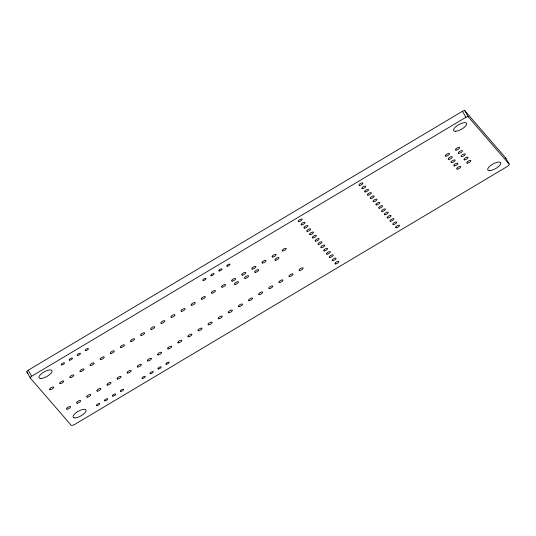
<?xml version="1.0" encoding="UTF-8"?>
<svg xmlns="http://www.w3.org/2000/svg" width="536" height="536" viewBox="0 0 536 536"><rect width="100%" height="100%" fill="white"/><g stroke="black" fill="none" stroke-linecap="round" stroke-linejoin="round"><path stroke-width="0.8" d="M28.241 370.209L462.481 111.274A2.171 0.777 -29.3 0 1 464.859 110.764L505.696 157.939L509.086 163.989A3.39 1.213 -29.3 0 1 506.996 166.656L74.859 424.338A3.451 1.24 -29.3 0 1 71.08 425.149L30.271 378.007L26.874 371.951A2.218 0.797 -29.3 0 1 28.241 370.209L31.637 376.259A2.218 0.797 -29.3 0 0 30.271 378.007M31.637 376.259L465.878 117.324A2.171 0.777 -29.3 0 1 468.256 116.815L509.086 163.989M26.874 371.951L27.959 373.21M464.859 110.764L468.256 116.815M462.481 111.274L465.878 117.324M505.696 157.939A3.39 1.213 -29.3 0 1 505.709 158.636M171.5 317.312A2.325 0.831 -29.3 0 0 174.95 315.255A2.325 0.831 -29.3 0 0 172.391 315.322A2.325 0.831 -29.3 0 0 171.5 317.312M178.3 342.873A2.325 0.831 -29.3 0 0 181.744 340.816A2.325 0.831 -29.3 0 0 179.191 340.883A2.325 0.831 -29.3 0 0 178.3 342.873M301.654 224.872A2.245 0.804 -29.3 0 0 304.984 222.889A2.245 0.804 -29.3 0 0 302.518 222.949A2.245 0.804 -29.3 0 0 301.654 224.872M390.516 221.247A2.245 0.804 -29.3 0 0 393.853 219.258A2.245 0.804 -29.3 0 0 391.38 219.325A2.245 0.804 -29.3 0 0 390.516 221.247M110.818 353.492A2.325 0.831 -29.3 0 0 114.269 351.435A2.325 0.831 -29.3 0 0 111.709 351.502A2.325 0.831 -29.3 0 0 110.818 353.492M461.71 156.606A2.358 0.844 -29.3 0 0 465.215 154.515A2.358 0.844 -29.3 0 0 462.615 154.589A2.358 0.844 -29.3 0 0 461.71 156.606M448.779 159.38A2.358 0.844 -29.3 0 0 452.277 157.296A2.358 0.844 -29.3 0 0 449.684 157.363A2.358 0.844 -29.3 0 0 448.779 159.38M367.971 195.198A2.245 0.804 -29.3 0 0 371.301 193.215A2.245 0.804 -29.3 0 0 368.835 193.282A2.245 0.804 -29.3 0 0 367.971 195.198M191.727 305.245A2.325 0.831 -29.3 0 0 195.178 303.188A2.325 0.831 -29.3 0 0 192.618 303.255A2.325 0.831 -29.3 0 0 191.727 305.245M370.791 198.454A2.245 0.804 -29.3 0 0 374.121 196.471A2.245 0.804 -29.3 0 0 371.656 196.538A2.245 0.804 -29.3 0 0 370.791 198.454M201.844 299.215A2.325 0.831 -29.3 0 0 205.288 297.158A2.325 0.831 -29.3 0 0 202.735 297.225A2.325 0.831 -29.3 0 0 201.844 299.215M373.612 201.71A2.245 0.804 -29.3 0 0 376.942 199.727A2.245 0.804 -29.3 0 0 374.47 199.787A2.245 0.804 -29.3 0 0 373.612 201.71M211.955 293.185A2.325 0.831 -29.3 0 0 215.405 291.128A2.325 0.831 -29.3 0 0 212.846 291.195A2.325 0.831 -29.3 0 0 211.955 293.185M376.426 204.966A2.245 0.804 -29.3 0 0 379.756 202.983A2.245 0.804 -29.3 0 0 377.29 203.044A2.245 0.804 -29.3 0 0 376.426 204.966M222.072 287.155A2.325 0.831 -29.3 0 0 225.515 285.098A2.325 0.831 -29.3 0 0 222.963 285.165A2.325 0.831 -29.3 0 0 222.072 287.155M379.247 208.223A2.245 0.804 -29.3 0 0 382.577 206.239A2.245 0.804 -29.3 0 0 380.104 206.3A2.245 0.804 -29.3 0 0 379.247 208.223M232.182 281.125A2.325 0.831 -29.3 0 0 235.632 279.068A2.325 0.831 -29.3 0 0 233.073 279.135A2.325 0.831 -29.3 0 0 232.182 281.125M382.061 211.479A2.245 0.804 -29.3 0 0 385.397 209.496A2.245 0.804 -29.3 0 0 382.925 209.556A2.245 0.804 -29.3 0 0 382.061 211.479M120.935 347.462A2.325 0.831 -29.3 0 0 124.379 345.405A2.325 0.831 -29.3 0 0 121.826 345.472A2.325 0.831 -29.3 0 0 120.935 347.462M445.959 156.13A2.358 0.844 -29.3 0 0 449.463 154.04A2.358 0.844 -29.3 0 0 446.863 154.107A2.358 0.844 -29.3 0 0 445.959 156.13M235.003 284.382A2.325 0.831 -29.3 0 0 238.453 282.325A2.325 0.831 -29.3 0 0 235.894 282.392A2.325 0.831 -29.3 0 0 235.003 284.382M458.89 153.35A2.358 0.844 -29.3 0 0 462.394 151.266A2.358 0.844 -29.3 0 0 459.794 151.333A2.358 0.844 -29.3 0 0 458.89 153.35M245.113 278.351A2.325 0.831 -29.3 0 0 248.563 276.295A2.325 0.831 -29.3 0 0 246.011 276.362A2.325 0.831 -29.3 0 0 245.113 278.351M188.411 336.843A2.325 0.831 -29.3 0 0 191.861 334.786A2.325 0.831 -29.3 0 0 189.302 334.853A2.325 0.831 -29.3 0 0 188.411 336.843M304.475 228.128A2.245 0.804 -29.3 0 0 307.805 226.145A2.245 0.804 -29.3 0 0 305.332 226.205A2.245 0.804 -29.3 0 0 304.475 228.128M307.289 231.385A2.245 0.804 -29.3 0 0 310.619 229.401A2.245 0.804 -29.3 0 0 308.153 229.462A2.245 0.804 -29.3 0 0 307.289 231.385M198.528 330.812A2.325 0.831 -29.3 0 0 201.971 328.756A2.325 0.831 -29.3 0 0 199.419 328.823A2.325 0.831 -29.3 0 0 198.528 330.812M298.833 221.616A2.245 0.804 -29.3 0 0 302.163 219.633A2.245 0.804 -29.3 0 0 299.698 219.7A2.245 0.804 -29.3 0 0 298.833 221.616M151.273 329.372A2.325 0.831 -29.3 0 0 154.723 327.315A2.325 0.831 -29.3 0 0 152.164 327.382A2.325 0.831 -29.3 0 0 151.273 329.372M168.183 348.903A2.325 0.831 -29.3 0 0 171.634 346.846A2.325 0.831 -29.3 0 0 169.075 346.913A2.325 0.831 -29.3 0 0 168.183 348.903M489.616 170.642A7.437 2.667 -29.3 0 0 500.651 164.063A7.437 2.667 -29.3 0 0 492.47 164.277A7.437 2.667 -29.3 0 0 489.616 170.642M74.953 417.906A7.437 2.667 -29.3 0 0 85.988 411.326A7.437 2.667 -29.3 0 0 77.807 411.541A7.437 2.667 -29.3 0 0 74.953 417.906M329.834 257.434A2.245 0.804 -29.3 0 0 333.171 255.444A2.245 0.804 -29.3 0 0 330.699 255.511A2.245 0.804 -29.3 0 0 329.834 257.434M269.32 288.596A2.325 0.831 -29.3 0 0 272.77 286.539A2.325 0.831 -29.3 0 0 270.211 286.606A2.325 0.831 -29.3 0 0 269.32 288.596M104.902 400.854A1.856 0.663 -29.3 0 0 107.662 399.213A1.856 0.663 -29.3 0 0 105.619 399.266A1.856 0.663 -29.3 0 0 104.902 400.854M107.501 385.089A2.325 0.831 -29.3 0 0 110.952 383.032A2.325 0.831 -29.3 0 0 108.393 383.099A2.325 0.831 -29.3 0 0 107.501 385.089M97.385 391.119A2.325 0.831 -29.3 0 0 100.835 389.062A2.325 0.831 -29.3 0 0 98.282 389.129A2.325 0.831 -29.3 0 0 97.385 391.119M87.274 397.149A2.325 0.831 -29.3 0 0 90.725 395.092A2.325 0.831 -29.3 0 0 88.165 395.159A2.325 0.831 -29.3 0 0 87.274 397.149M77.157 403.179A2.325 0.831 -29.3 0 0 80.608 401.122A2.325 0.831 -29.3 0 0 78.055 401.189A2.325 0.831 -29.3 0 0 77.157 403.179M67.047 409.216A2.325 0.831 -29.3 0 0 70.497 407.159A2.325 0.831 -29.3 0 0 67.938 407.226A2.325 0.831 -29.3 0 0 67.047 409.216M50.136 389.679A2.325 0.831 -29.3 0 0 53.587 387.622A2.325 0.831 -29.3 0 0 51.027 387.689A2.325 0.831 -29.3 0 0 50.136 389.679M60.253 383.649A2.325 0.831 -29.3 0 0 63.697 381.592A2.325 0.831 -29.3 0 0 61.144 381.659A2.325 0.831 -29.3 0 0 60.253 383.649M70.363 377.619A2.325 0.831 -29.3 0 0 73.814 375.562A2.325 0.831 -29.3 0 0 71.255 375.629A2.325 0.831 -29.3 0 0 70.363 377.619M80.48 371.589A2.325 0.831 -29.3 0 0 83.924 369.532A2.325 0.831 -29.3 0 0 81.372 369.599A2.325 0.831 -29.3 0 0 80.48 371.589M90.591 365.552A2.325 0.831 -29.3 0 0 94.041 363.502A2.325 0.831 -29.3 0 0 91.482 363.569A2.325 0.831 -29.3 0 0 90.591 365.552M100.708 359.522A2.325 0.831 -29.3 0 0 104.151 357.465A2.325 0.831 -29.3 0 0 101.599 357.532A2.325 0.831 -29.3 0 0 100.708 359.522M312.93 237.897A2.245 0.804 -29.3 0 0 316.26 235.914A2.245 0.804 -29.3 0 0 313.788 235.974A2.245 0.804 -29.3 0 0 312.93 237.897M208.638 324.783A2.325 0.831 -29.3 0 0 212.089 322.726A2.325 0.831 -29.3 0 0 209.529 322.793A2.325 0.831 -29.3 0 0 208.638 324.783M218.755 318.752A2.325 0.831 -29.3 0 0 222.199 316.696A2.325 0.831 -29.3 0 0 219.646 316.763A2.325 0.831 -29.3 0 0 218.755 318.752M310.11 234.641A2.245 0.804 -29.3 0 0 313.439 232.658A2.245 0.804 -29.3 0 0 310.967 232.718A2.245 0.804 -29.3 0 0 310.11 234.641M228.865 312.723A2.325 0.831 -29.3 0 0 232.316 310.666A2.325 0.831 -29.3 0 0 229.756 310.733A2.325 0.831 -29.3 0 0 228.865 312.723M238.982 306.692A2.325 0.831 -29.3 0 0 242.426 304.636A2.325 0.831 -29.3 0 0 239.873 304.703A2.325 0.831 -29.3 0 0 238.982 306.692M150.415 373.719A1.856 0.663 -29.3 0 0 153.175 372.071A1.856 0.663 -29.3 0 0 151.125 372.125A1.856 0.663 -29.3 0 0 150.415 373.719M147.956 360.969A2.325 0.831 -29.3 0 0 151.407 358.912A2.325 0.831 -29.3 0 0 148.847 358.979A2.325 0.831 -29.3 0 0 147.956 360.969M335.476 263.94A2.245 0.804 -29.3 0 0 338.806 261.957A2.245 0.804 -29.3 0 0 336.333 262.024A2.245 0.804 -29.3 0 0 335.476 263.94M137.839 366.999A2.325 0.831 -29.3 0 0 141.29 364.942A2.325 0.831 -29.3 0 0 138.737 365.009A2.325 0.831 -29.3 0 0 137.839 366.999M396.158 227.76A2.245 0.804 -29.3 0 0 399.488 225.77A2.245 0.804 -29.3 0 0 397.015 225.837A2.245 0.804 -29.3 0 0 396.158 227.76M112.868 396.111A1.856 0.663 -29.3 0 0 115.622 394.463A1.856 0.663 -29.3 0 0 113.578 394.516A1.856 0.663 -29.3 0 0 112.868 396.111M127.729 373.029A2.325 0.831 -29.3 0 0 131.179 370.972A2.325 0.831 -29.3 0 0 128.62 371.039A2.325 0.831 -29.3 0 0 127.729 373.029M117.612 379.059A2.325 0.831 -29.3 0 0 121.062 377.002A2.325 0.831 -29.3 0 0 118.51 377.069A2.325 0.831 -29.3 0 0 117.612 379.059M96.936 405.605A1.856 0.663 -29.3 0 0 99.696 403.963A1.856 0.663 -29.3 0 0 97.653 404.017A1.856 0.663 -29.3 0 0 96.936 405.605M359.515 185.436A2.245 0.804 -29.3 0 0 362.852 183.446A2.245 0.804 -29.3 0 0 360.38 183.513A2.245 0.804 -29.3 0 0 359.515 185.436M362.336 188.692A2.245 0.804 -29.3 0 0 365.666 186.702A2.245 0.804 -29.3 0 0 363.2 186.769A2.245 0.804 -29.3 0 0 362.336 188.692M365.157 191.942A2.245 0.804 -29.3 0 0 368.487 189.958A2.245 0.804 -29.3 0 0 366.014 190.025A2.245 0.804 -29.3 0 0 365.157 191.942M387.702 217.991A2.245 0.804 -29.3 0 0 391.032 216.001A2.245 0.804 -29.3 0 0 388.56 216.068A2.245 0.804 -29.3 0 0 387.702 217.991M393.337 224.504A2.245 0.804 -29.3 0 0 396.667 222.514A2.245 0.804 -29.3 0 0 394.201 222.581A2.245 0.804 -29.3 0 0 393.337 224.504M120.828 391.36A1.856 0.663 -29.3 0 0 123.588 389.712A1.856 0.663 -29.3 0 0 121.545 389.766A1.856 0.663 -29.3 0 0 120.828 391.36M161.39 323.342A2.325 0.831 -29.3 0 0 164.833 321.285A2.325 0.831 -29.3 0 0 162.281 321.352A2.325 0.831 -29.3 0 0 161.39 323.342M181.617 311.275A2.325 0.831 -29.3 0 0 185.061 309.225A2.325 0.831 -29.3 0 0 182.508 309.285A2.325 0.831 -29.3 0 0 181.617 311.275M131.045 341.432A2.325 0.831 -29.3 0 0 134.496 339.375A2.325 0.831 -29.3 0 0 131.936 339.442A2.325 0.831 -29.3 0 0 131.045 341.432M272.636 256.999A2.325 0.831 -29.3 0 0 276.087 254.942A2.325 0.831 -29.3 0 0 273.528 255.009A2.325 0.831 -29.3 0 0 272.636 256.999M255.23 272.322A2.325 0.831 -29.3 0 0 258.68 270.265A2.325 0.831 -29.3 0 0 256.121 270.332A2.325 0.831 -29.3 0 0 255.23 272.322M299.664 270.506A2.325 0.831 -29.3 0 0 303.108 268.449A2.325 0.831 -29.3 0 0 300.555 268.516A2.325 0.831 -29.3 0 0 299.664 270.506M141.162 335.402A2.325 0.831 -29.3 0 0 144.606 333.345A2.325 0.831 -29.3 0 0 142.053 333.412A2.325 0.831 -29.3 0 0 141.162 335.402M282.753 250.969A2.325 0.831 -29.3 0 0 286.204 248.912A2.325 0.831 -29.3 0 0 283.645 248.979A2.325 0.831 -29.3 0 0 282.753 250.969M275.457 260.255A2.325 0.831 -29.3 0 0 278.908 258.198A2.325 0.831 -29.3 0 0 276.348 258.265A2.325 0.831 -29.3 0 0 275.457 260.255M332.655 260.69A2.245 0.804 -29.3 0 0 335.985 258.7A2.245 0.804 -29.3 0 0 333.519 258.767A2.245 0.804 -29.3 0 0 332.655 260.69M324.2 250.922A2.245 0.804 -29.3 0 0 327.53 248.932A2.245 0.804 -29.3 0 0 325.064 248.999A2.245 0.804 -29.3 0 0 324.2 250.922M321.379 247.666A2.245 0.804 -29.3 0 0 324.716 245.676A2.245 0.804 -29.3 0 0 322.243 245.743A2.245 0.804 -29.3 0 0 321.379 247.666M456.069 150.093A2.358 0.844 -29.3 0 0 459.573 148.01A2.358 0.844 -29.3 0 0 456.98 148.077A2.358 0.844 -29.3 0 0 456.069 150.093M61.707 364.909A1.856 0.663 -29.3 0 0 64.467 363.267A1.856 0.663 -29.3 0 0 62.424 363.321A1.856 0.663 -29.3 0 0 61.707 364.909M69.673 360.159A1.856 0.663 -29.3 0 0 72.434 358.517A1.856 0.663 -29.3 0 0 70.39 358.571A1.856 0.663 -29.3 0 0 69.673 360.159M77.64 355.415A1.856 0.663 -29.3 0 0 80.393 353.767A1.856 0.663 -29.3 0 0 78.35 353.82A1.856 0.663 -29.3 0 0 77.64 355.415M85.599 350.665A1.856 0.663 -29.3 0 0 88.36 349.016A1.856 0.663 -29.3 0 0 86.316 349.07A1.856 0.663 -29.3 0 0 85.599 350.665M289.547 276.536A2.325 0.831 -29.3 0 0 292.998 274.479A2.325 0.831 -29.3 0 0 290.438 274.546A2.325 0.831 -29.3 0 0 289.547 276.536M279.437 282.566A2.325 0.831 -29.3 0 0 282.881 280.509A2.325 0.831 -29.3 0 0 280.328 280.576A2.325 0.831 -29.3 0 0 279.437 282.566M327.02 254.178A2.245 0.804 -29.3 0 0 330.35 252.188A2.245 0.804 -29.3 0 0 327.878 252.255A2.245 0.804 -29.3 0 0 327.02 254.178M384.882 214.735A2.245 0.804 -29.3 0 0 388.211 212.752A2.245 0.804 -29.3 0 0 385.746 212.812A2.245 0.804 -29.3 0 0 384.882 214.735M242.299 275.095A2.325 0.831 -29.3 0 0 245.743 273.038A2.325 0.831 -29.3 0 0 243.19 273.105A2.325 0.831 -29.3 0 0 242.299 275.095M252.409 269.065A2.325 0.831 -29.3 0 0 255.86 267.008A2.325 0.831 -29.3 0 0 253.3 267.075A2.325 0.831 -29.3 0 0 252.409 269.065M454.414 165.892A2.358 0.844 -29.3 0 0 457.918 163.802A2.358 0.844 -29.3 0 0 455.319 163.875A2.358 0.844 -29.3 0 0 454.414 165.892M467.345 163.118A2.358 0.844 -29.3 0 0 470.849 161.028A2.358 0.844 -29.3 0 0 468.25 161.095A2.358 0.844 -29.3 0 0 467.345 163.118M464.524 159.862A2.358 0.844 -29.3 0 0 468.029 157.772A2.358 0.844 -29.3 0 0 465.436 157.845A2.358 0.844 -29.3 0 0 464.524 159.862M451.593 162.636A2.358 0.844 -29.3 0 0 455.098 160.552A2.358 0.844 -29.3 0 0 452.498 160.619A2.358 0.844 -29.3 0 0 451.593 162.636M40.857 378.51A7.437 2.667 -29.3 0 0 51.885 371.93A7.437 2.667 -29.3 0 0 43.711 372.145A7.437 2.667 -29.3 0 0 40.857 378.51M455.52 131.253A7.437 2.667 -29.3 0 0 466.548 124.667A7.437 2.667 -29.3 0 0 458.374 124.881A7.437 2.667 -29.3 0 0 455.52 131.253M457.228 169.148A2.358 0.844 -29.3 0 0 460.732 167.058A2.358 0.844 -29.3 0 0 458.139 167.131A2.358 0.844 -29.3 0 0 457.228 169.148M142.449 378.47A1.856 0.663 -29.3 0 0 145.209 376.821A1.856 0.663 -29.3 0 0 143.166 376.875A1.856 0.663 -29.3 0 0 142.449 378.47M227.19 266.231A1.856 0.663 -29.3 0 0 229.951 264.59A1.856 0.663 -29.3 0 0 227.907 264.643A1.856 0.663 -29.3 0 0 227.19 266.231M219.231 270.981A1.856 0.663 -29.3 0 0 221.991 269.333A1.856 0.663 -29.3 0 0 219.941 269.387A1.856 0.663 -29.3 0 0 219.231 270.981M211.264 275.732A1.856 0.663 -29.3 0 0 214.025 274.084A1.856 0.663 -29.3 0 0 211.981 274.137A1.856 0.663 -29.3 0 0 211.264 275.732M203.305 280.475A1.856 0.663 -29.3 0 0 206.059 278.834A1.856 0.663 -29.3 0 0 204.015 278.887A1.856 0.663 -29.3 0 0 203.305 280.475M318.565 244.409A2.245 0.804 -29.3 0 0 321.895 242.419A2.245 0.804 -29.3 0 0 319.423 242.486A2.245 0.804 -29.3 0 0 318.565 244.409M315.744 241.153A2.245 0.804 -29.3 0 0 319.074 239.163A2.245 0.804 -29.3 0 0 316.609 239.23A2.245 0.804 -29.3 0 0 315.744 241.153M249.093 300.656A2.325 0.831 -29.3 0 0 252.543 298.599A2.325 0.831 -29.3 0 0 249.984 298.666A2.325 0.831 -29.3 0 0 249.093 300.656M262.526 263.029A2.325 0.831 -29.3 0 0 265.97 260.978A2.325 0.831 -29.3 0 0 263.417 261.045A2.325 0.831 -29.3 0 0 262.526 263.029M158.066 354.933A2.325 0.831 -29.3 0 0 161.517 352.882A2.325 0.831 -29.3 0 0 158.964 352.949A2.325 0.831 -29.3 0 0 158.066 354.933M259.21 294.626A2.325 0.831 -29.3 0 0 262.653 292.569A2.325 0.831 -29.3 0 0 260.101 292.636A2.325 0.831 -29.3 0 0 259.21 294.626M158.375 368.969A1.856 0.663 -29.3 0 0 161.135 367.328A1.856 0.663 -29.3 0 0 159.091 367.381A1.856 0.663 -29.3 0 0 158.375 368.969M166.341 364.219A1.856 0.663 -29.3 0 0 169.101 362.577A1.856 0.663 -29.3 0 0 167.058 362.631A1.856 0.663 -29.3 0 0 166.341 364.219"/></g></svg>
